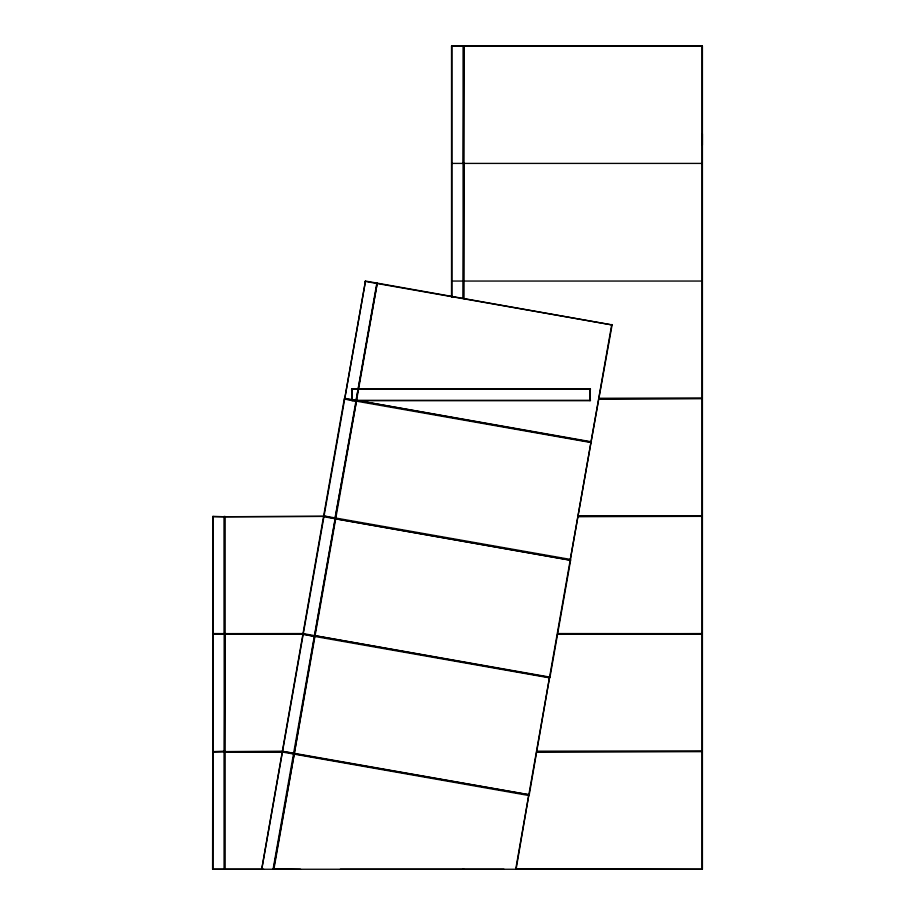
<?xml version="1.0" encoding="UTF-8"?>
<svg xmlns="http://www.w3.org/2000/svg" width="915" height="915" viewBox="0 0 915 915"><rect width="100%" height="100%" fill="white"/><g stroke="black" fill="none" stroke-linecap="round" stroke-linejoin="round"><path stroke-width="1.37" d="M702.4 145.05L702.411 133.899M273.482 869.25L294.264 753.743L529.236 794.769L549.526 677.443L314.68 635.628L335.29 518.759L323.658 515.9L344.269 399.031L356.175 400.324L377.243 283.135L273.894 869.25M344.726 398.711L365.474 281.054L612.089 324.939L591.021 442.139L356.175 400.324M261.759 869.25L365.474 281.054M273.082 869.25L376.774 283.456M294.264 753.743L314.543 636.417L303.242 634.015L212.589 633.626L302.911 633.557L549.984 677.123L570.594 560.255L335.29 518.759M334.97 518.302L356.495 400.781M503.982 869.25L340.323 869.25M515.705 869.25L611.758 324.482M516.106 869.25L528.779 795.089M570.274 559.786L591.021 442.139M351.6 389.161L590.141 388.772L590.141 400.713L352 400.713L351.6 389.161L590.541 389.161M451.93 163.408L702.011 163.408M463.47 298.553L463.871 163.408M463.47 163.007L463.871 45.75L702.411 46.139L702.411 869.25L212.589 869.25L212.989 516.357L224.541 516.758L224.541 633.626M451.93 281.054L702.011 281.054M224.541 516.758L323.979 516.357L212.589 516.758M463.871 281.054L463.07 281.054M212.989 634.015L302.774 634.335L549.846 677.901M529.236 794.769L282.175 751.204L212.989 751.661L224.541 751.272L224.941 634.015M212.989 751.661L282.037 751.993L529.099 795.558M224.541 869.25L224.541 752.061L282.495 751.661L293.932 753.285M599.073 398.711L702.411 398.311L599.336 398.242M463.802 869.25L463.07 868.861M557.59 634.015L702.411 633.626L557.67 633.557M536.842 751.661L702.411 751.272L536.922 751.204M702.08 869.25L516.174 868.861M451.53 297.135L451.53 46.139L702.411 46.139M578.337 516.357L702.411 515.969L578.417 515.9M451.53 46.139L463.47 46.139M599.016 399.031L702.011 398.711M351.6 400.312L590.541 400.312M578.28 516.689L702.011 516.357M557.532 634.335L702.011 634.015M536.785 751.993L702.011 751.661M273.551 868.861L300.497 869.25M365.016 281.374L612.089 324.939M344.406 398.242L591.479 441.808M344.269 399.031L591.342 442.597M323.658 515.9L570.731 559.465M570.594 560.255L323.521 516.689L261.701 869.25M263.646 869.25L212.921 869.25M702.011 45.75L702.011 869.25M590.141 388.772L590.141 400.713M463.871 45.75L463.871 298.484M463.07 45.75L463.07 298.336M451.93 45.75L451.93 296.918M352 388.772L352 400.713M224.941 516.357L224.941 869.25L224.209 869.25L224.141 516.357M212.989 516.357L212.989 869.25"/></g></svg>
